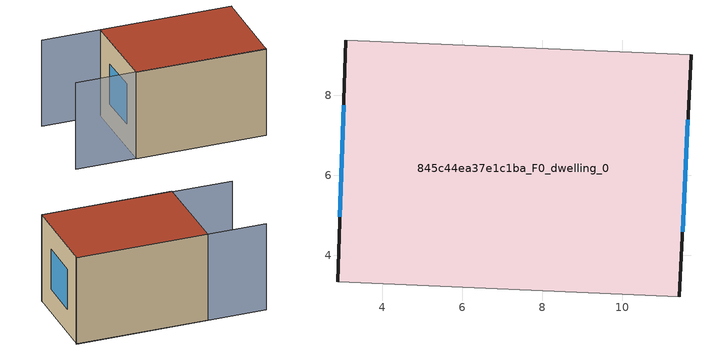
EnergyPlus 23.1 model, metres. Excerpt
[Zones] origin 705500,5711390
845c44ea37e1c1ba_F0_dwelling_0
 floor ground (EU_floor_Construction): 11.72,9.02 11.43,2.96 2.88,3.34 3.09,9.38 z0
 wall outside (EU_wall_Construction): 11.43,2.96 11.72,9.02 / 3.09,9.38 2.88,3.34 z0:6
 wall adiabatic (EU_wall_Construction): 11.72,9.02 3.09,9.38 / 2.88,3.34 11.43,2.96 z0:6
 window (EU_Window_Construction): 11.5,4.59 11.64,7.39 / 3.03,7.76 2.94,4.96 z1.61:4.39
 roof outside (EU_roof_Construction): 11.43,2.96 11.72,9.02 3.09,9.38 2.88,3.34 z6
shading: -1.08,3.56 11.44,2.98 / 11.74,9.02 -0.77,9.54 z0:6
[Building]
EU S2 Campaign: North Axis=0; Terrain=City; Solar Distribution=FullExterior
[Site:Location]
London: Latitude=51.5; Longitude=-0.5; Time Zone=0; Elevation=25
[SizingPeriod:WeatherFileDays]
AnnualSizingPeriod: Begin Month=1; Begin Day of Month=1; End Month=12; End Day of Month=31; Day of Week for Start Day=Monday; Use Weather File Daylight Saving Period=No; Use Weather File Rain and Snow Indicators=No
[MATERIAL]
EU_InternalMass_Material: Roughness=MediumRough; Thickness=0.1; Conductivity=1; Density=1800; Specific Heat=900; Thermal Absorptance=0.9; Solar Absorptance=0.7; Visible Absorptance=0.7
[MATERIAL:NOMASS] Roughness=MediumRough; Thermal Absorptance=0.9; Solar Absorptance=0.7; Visible Absorptance=0.7
Name | Thermal Resistance
EU_wall_NoMass | 0.735294
EU_roof_NoMass | 0.520833
EU_floor_NoMass | 1.81159
[WINDOWMATERIAL:SIMPLEGLAZINGSYSTEM]
EU_Window_SimpleGlazing: UFactor=3.92; Solar Heat Gain Coefficient=0.85; Visible Transmittance=0.85
[CONSTRUCTION]
EU_wall_Construction: EU_wall_NoMass
EU_roof_Construction: EU_roof_NoMass
EU_floor_Construction: EU_floor_NoMass
EU_InternalMass_Construction: EU_InternalMass_Material
EU_Window_Construction: EU_Window_SimpleGlazing
[ZONE]
845c44ea37e1c1ba_F0_dwelling_0: Type=1; Multiplier=1; Ceiling Height=autocalculate; Volume=312.394; Floor Area=autocalculate; Part of Total Floor Area=Yes
[INTERNALMASS]
845c44ea37e1c1ba_F0_dwelling_0_EU_InternalMass: Construction=EU_InternalMass_Construction; Zone or ZoneList=845c44ea37e1c1ba_F0_dwelling_0; Surface Area=52.0654
[OTHEREQUIPMENT]
EU_Step8_InternalGain_845c44ea37e1c1ba_F0_dwelling_0_f000: Fuel Type=Electricity; Zone or ZoneList or Space or SpaceList=845c44ea37e1c1ba_F0_dwelling_0; Schedule=EU_Step8_GainSchedule_845c44ea37e1c1ba_F0_dwelling_0_f000; Design Level Calculation Method=Watts/Area; Power per Zone Floor Area=1; Fraction Latent=0; Fraction Radiant=0; Fraction Lost=0; Carbon Dioxide Generation Rate=0; EndUse Subcategory=EU_Step8_InternalGains
[ZONEVENTILATION:DESIGNFLOWRATE]
EU_ConstantAir_845c44ea37e1c1ba_F0_dwelling_0: Zone or ZoneList or Space or SpaceList=845c44ea37e1c1ba_F0_dwelling_0; Schedule=EU_AlwaysOn; Design Flow Rate Calculation Method=AirChanges/Hour; Air Changes per Hour=0.48; Ventilation Type=Natural; Fan Pressure Rise=0; Fan Total Efficiency=1; Constant Term Coefficient=1; Temperature Term Coefficient=0; Velocity Term Coefficient=0; Velocity Squared Term Coefficient=0; Minimum Indoor Temperature=-100; Maximum Indoor Temperature=100; Delta Temperature=-100; Minimum Outdoor Temperature=-100; Maximum Outdoor Temperature=100; Maximum Wind Speed=40
[HVACTEMPLATE:THERMOSTAT]
EU_HeatOnly_845c44ea37e1c1ba_F0_dwelling_0: Constant Heating Setpoint=20; Constant Cooling Setpoint=50
[HVACTEMPLATE:ZONE:IDEALLOADSAIRSYSTEM]
845c44ea37e1c1ba_F0_dwelling_0: Template Thermostat=EU_HeatOnly_845c44ea37e1c1ba_F0_dwelling_0; System Availability Schedule=EU_AlwaysOn; Maximum Heating Supply Air Temperature=50; Minimum Cooling Supply Air Temperature=13; Maximum Heating Supply Air Humidity Ratio=0.0156; Minimum Cooling Supply Air Humidity Ratio=0.0077; Heating Limit=NoLimit; Cooling Limit=NoLimit; Heating Availability Schedule=EU_AlwaysOn; Cooling Availability Schedule=EU_CoolingOff; Dehumidification Control Type=ConstantSensibleHeatRatio; Cooling Sensible Heat Ratio=0.7; Dehumidification Setpoint=60; Humidification Control Type=None; Humidification Setpoint=30; Outdoor Air Method=None; Outdoor Air Flow Rate per Person=0.00944; Outdoor Air Flow Rate per Zone Floor Area=0; Outdoor Air Flow Rate per Zone=0; Demand Controlled Ventilation Type=None; Outdoor Air Economizer Type=NoEconomizer; Heat Recovery Type=None; Sensible Heat Recovery Effectiveness=0.7; Latent Heat Recovery Effectiveness=0.65
[SIZING:ZONE]
845c44ea37e1c1ba_F0_dwelling_0: Zone Cooling Design Supply Air Temperature Input Method=SupplyAirTemperature; Zone Cooling Design Supply Air Temperature=13; Zone Heating Design Supply Air Temperature Input Method=SupplyAirTemperature; Zone Heating Design Supply Air Temperature=50; Zone Cooling Design Supply Air Humidity Ratio=0.008; Zone Heating Design Supply Air Humidity Ratio=0.008; Cooling Design Air Flow Method=DesignDay; Cooling Design Air Flow Rate=0; Cooling Minimum Air Flow per Zone Floor Area=0.000762; Cooling Minimum Air Flow=0; Cooling Minimum Air Flow Fraction=0.2; Heating Design Air Flow Method=DesignDay; Heating Design Air Flow Rate=0; Heating Maximum Air Flow per Zone Floor Area=0.002032; Heating Maximum Air Flow=0.141576; Heating Maximum Air Flow Fraction=0.3; Account for Dedicated Outdoor Air System=No; Dedicated Outdoor Air System Control Strategy=NeutralSupplyAir; Dedicated Outdoor Air Low Setpoint Temperature for Design=autosize; Dedicated Outdoor Air High Setpoint Temperature for Design=autosize; Zone Load Sizing Method=Sensible Load Only No Latent Load; Zone Latent Cooling Design Supply Air Humidity Ratio Input Method=HumidityRatioDifference; Zone Cooling Design Supply Air Humidity Ratio Difference=0.005; Zone Latent Heating Design Supply Air Humidity Ratio Input Method=HumidityRatioDifference; Zone Humidification Design Supply Air Humidity Ratio Difference=0.005
[SCHEDULE:CONSTANT]
Name | Hourly Value
EU_AlwaysOn | 1
EU_CoolingOff | 0
[SCHEDULE:FILE]
EU_Step8_GainSchedule_845c44ea37e1c1ba_F0_dwelling_0_f000: File=../../schedules/845c44ea37e1c1ba/845c44ea37e1c1ba_F0_dwelling_0_f000_gain.csv; Column Number=1; Rows to Skip at Top=0; Number of Hours of Data=8760; Column Separator=Comma; Interpolate to Timestep=No; Minutes per Item=60; Adjust Schedule for Daylight Savings=Yes
